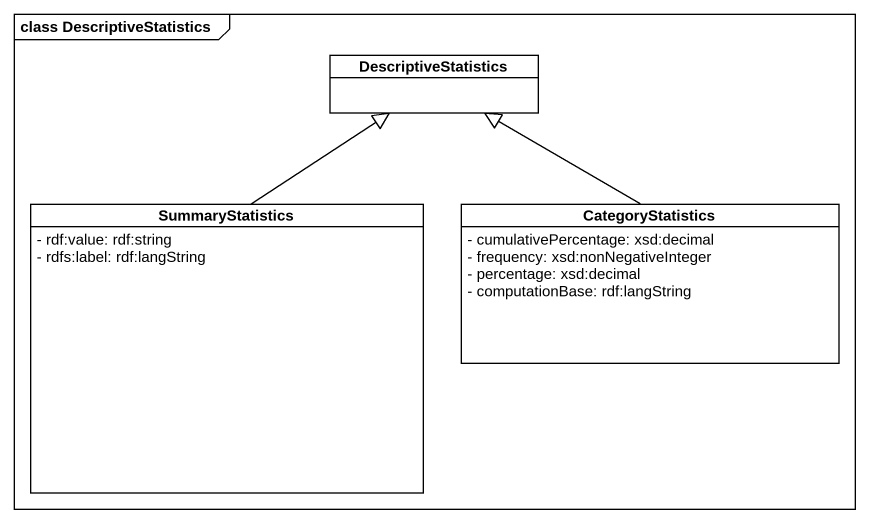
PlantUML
@startuml
mainframe class DescriptiveStatistics
hide circle
hide empty members
skinparam classAttributeIconSize 0
class DescriptiveStatistics #FFFFFF
class SummaryStatistics #FFFFFF {
  - rdf:value: rdf:string
  - rdfs:label: rdf:langString
}
class CategoryStatistics #FFFFFF {
  - cumulativePercentage: xsd:decimal
  - frequency: xsd:nonNegativeInteger
  - percentage: xsd:decimal
  - computationBase: rdf:langString
}
SummaryStatistics -up-|> DescriptiveStatistics
CategoryStatistics -up-|> DescriptiveStatistics
@enduml
